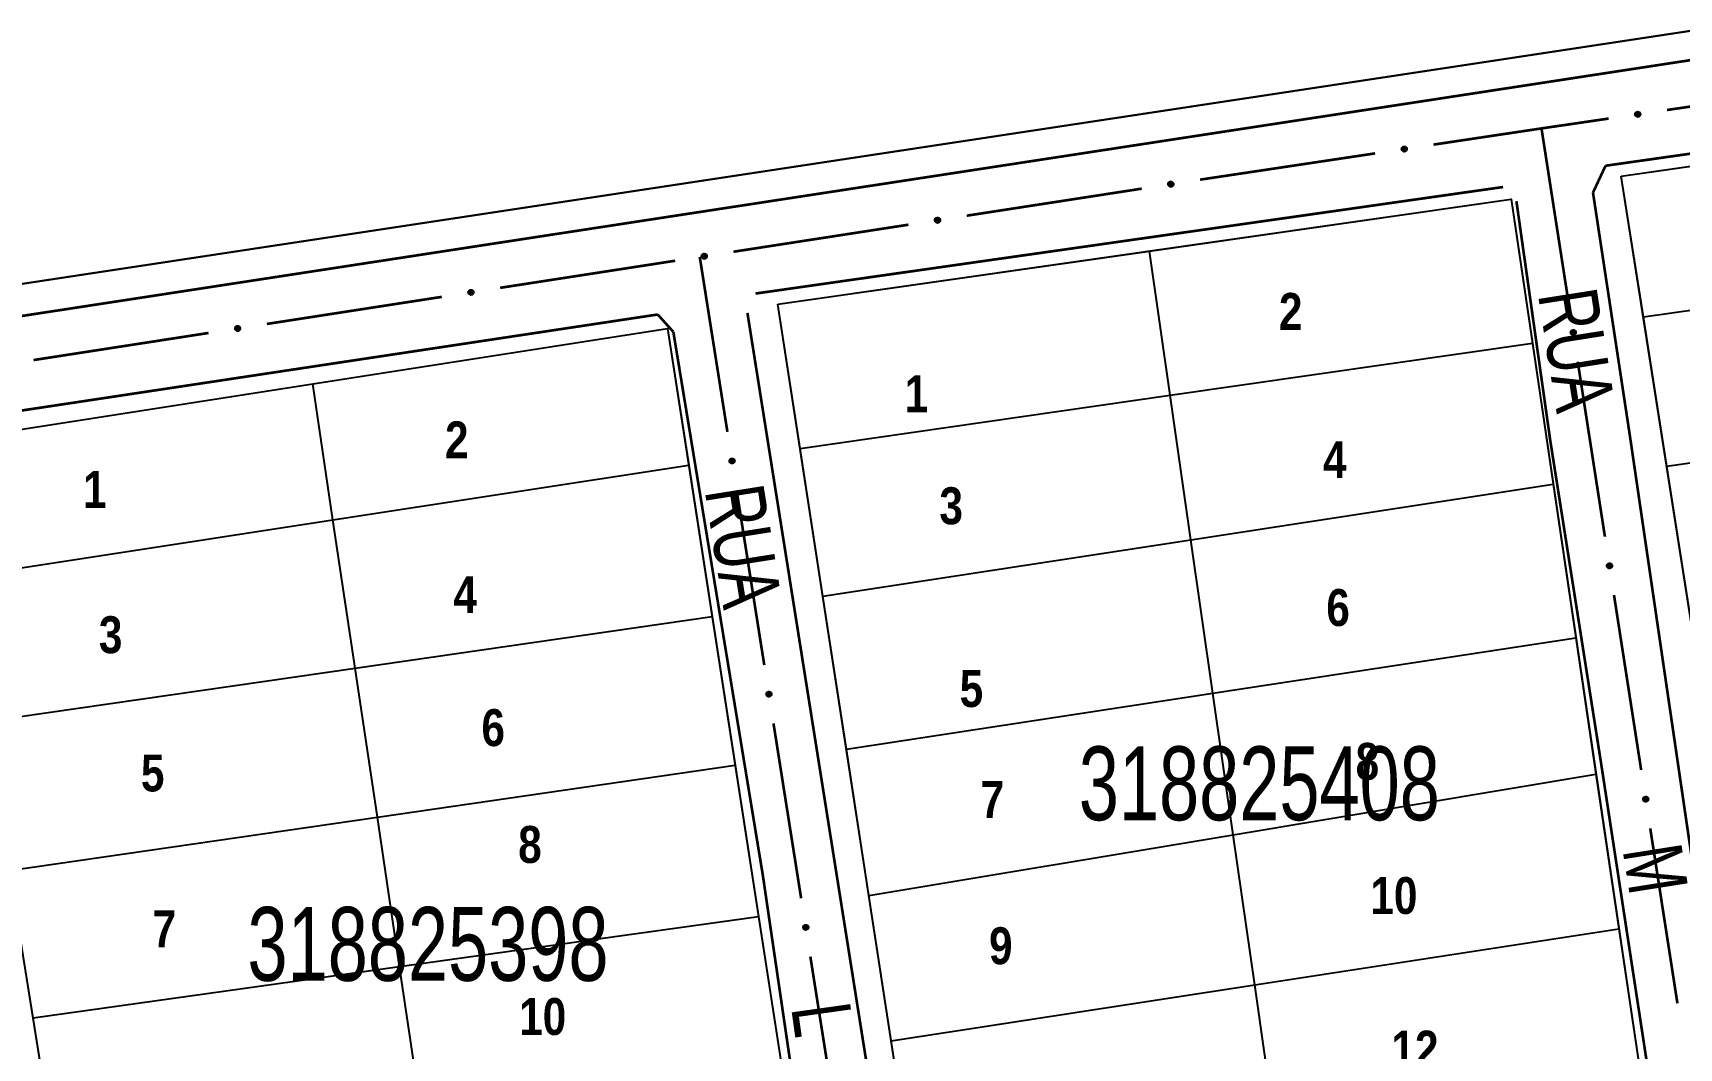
# Model space of a CAD drawing. Extents: x 203591 to 208218, y 4854879 to 4857795.
# Drawn here: x 205159.2 to 205270.8, y 4855347.1 to 4855415.9 of the extents above; entities that cross this region are included whole.
import ezdxf
from ezdxf.enums import TextEntityAlignment as Align

# ---------------------------------------------------------------- set-up
doc = ezdxf.new("R2010")
doc.units = 0
doc.header["$LTSCALE"] = 1.5
doc.header["$MEASUREMENT"] = 0
for name, color, linetype in [('CD-MALHA-LOTES', 40, 'CONTINUOUS'), ('CD_TXT_QUADRA', 7, 'CONTINUOUS'), ('RU-QUADRAS', 210, 'CONTINUOUS'), ('SV-EIXO-RUA-PAV', 20, 'CONTINUOUS'), ('SV-RUA-PAVIM-S-GUIA-C-GUIA', 7, 'CONTINUOUS'), ('SV-TXT-RUA-PAV-S-GUIA-C-GUIA', 7, 'CONTINUOUS'), ('Th_NmrPorta', 7, 'CONTINUOUS')]:
    doc.layers.add(name, color=color, linetype=linetype)
doc.styles.add('ARIAL', font='ARIAL.TTF')
doc.styles.get("Standard").update_dxf_attribs({"font": 'swisscbo.ttf'})

msp = doc.modelspace()

# ---------------------------------------------------------------- linework, layer by layer
at = {"layer": 'CD-MALHA-LOTES', "linetype": 'Continuous', "flags": 128}
for points in [[(204822.09, 4855347.88), (205322.37, 4855423.75)], [(205266.88, 4855406.18), (205291.54, 4855409.71)], [(205268.38, 4855396.65), (205266.88, 4855406.18)], [(205234.91, 4855401.1), (205259.41, 4855404.61)], [(205259.41, 4855404.61), (205260.85, 4855394.86)], [(205209.72, 4855397.5), (205234.91, 4855401.1)], [(205236.31, 4855391.33), (205234.91, 4855401.1)], [(205268.38, 4855396.65), (205293.04, 4855400.11)], [(205211.22, 4855387.71), (205209.72, 4855397.5)], [(205269.97, 4855386.52), (205268.38, 4855396.65)], [(205178.19, 4855392.1), (205202.24, 4855395.86)], [(205202.24, 4855395.86), (205203.68, 4855386.58)], [(205236.31, 4855391.33), (205260.85, 4855394.86)], [(205260.85, 4855394.86), (205262.26, 4855385.3)], [(205152.98, 4855388.17), (205178.19, 4855392.1)], [(205179.56, 4855382.88), (205178.19, 4855392.1)], [(205211.22, 4855387.71), (205236.31, 4855391.33)], [(205237.71, 4855381.54), (205236.31, 4855391.33)], [(205269.97, 4855386.52), (205294.62, 4855390.07)], [(205212.76, 4855377.72), (205211.22, 4855387.71)], [(205179.56, 4855382.88), (205203.68, 4855386.58)], [(205203.68, 4855386.58), (205205.26, 4855376.33)], [(205271.57, 4855376.28), (205269.97, 4855386.52)], [(205237.71, 4855381.54), (205262.26, 4855385.3)], [(205262.26, 4855385.3), (205263.8, 4855374.9)], [(205154.44, 4855379.02), (205179.56, 4855382.88)], [(205181.06, 4855372.84), (205179.56, 4855382.88)], [(205212.76, 4855377.72), (205237.71, 4855381.54)], [(205239.2, 4855371.15), (205237.71, 4855381.54)], [(205214.36, 4855367.35), (205212.76, 4855377.72)], [(205181.06, 4855372.84), (205205.26, 4855376.33)], [(205205.26, 4855376.33), (205206.82, 4855366.25)], [(205239.2, 4855371.15), (205263.8, 4855374.9)], [(205263.8, 4855374.9), (205265.16, 4855365.66)], [(205156.01, 4855369.22), (205181.06, 4855372.84)], [(205182.57, 4855362.73), (205181.06, 4855372.84)], [(205214.36, 4855367.35), (205239.2, 4855371.15)], [(205240.58, 4855361.55), (205239.2, 4855371.15)], [(205215.88, 4855357.42), (205214.36, 4855367.35)], [(205182.57, 4855362.73), (205206.82, 4855366.25)], [(205206.82, 4855366.25), (205208.41, 4855356)], [(205240.58, 4855361.55), (205265.16, 4855365.66)], [(205265.16, 4855365.66), (205266.71, 4855355.16)], [(205157.63, 4855359.12), (205182.57, 4855362.73)], [(205184.08, 4855352.61), (205182.57, 4855362.73)], [(205215.88, 4855357.42), (205240.58, 4855361.55)], [(205242.04, 4855351.37), (205240.58, 4855361.55)], [(205159.23, 4855349.15), (205157.63, 4855359.12)], [(205217.4, 4855347.59), (205215.88, 4855357.42)], [(205184.08, 4855352.61), (205208.41, 4855356)], [(205208.41, 4855356), (205209.9, 4855346.35)], [(205242.04, 4855351.37), (205266.71, 4855355.16)], [(205266.71, 4855355.16), (205268.17, 4855345.3)], [(205159.23, 4855349.15), (205184.08, 4855352.61)], [(205185.52, 4855342.95), (205184.08, 4855352.61)], [(205217.4, 4855347.59), (205242.04, 4855351.37)], [(205243.45, 4855341.52), (205242.04, 4855351.37)], [(205160.77, 4855339.49), (205159.23, 4855349.15)], [(205218.91, 4855337.76), (205217.4, 4855347.59)]]:
    msp.add_lwpolyline(points, dxfattribs=at)
at = {"layer": 'RU-QUADRAS', "color": 6, "linetype": 'Continuous'}
for points in [[(204547.36, 4855385.95), (204551.4, 4855388.58), (204548.94, 4855392.1), (204550, 4855394.9), (204635.49, 4855407.78), (204656.53, 4855410.63), (204661.68, 4855380.31), (204664.85, 4855380.81), (204659.82, 4855411.13), (204753.86, 4855425.28), (204831.71, 4855435.78), (205243.14, 4855499.43), (205252.37, 4855496.45), (205347, 4855512.18), (205352.03, 4855428.25), (204822.09, 4855347.88), (204821.1, 4855353.14), (204655.72, 4855327.94), (204655.01, 4855331.08), (204597.05, 4855320.81), (204560.71, 4855374.54), (204557.02, 4855371.9)], [(205266.88, 4855406.18), (205316.57, 4855413.3), (205326.4, 4855344.6), (205277.7, 4855337.2)], [(205209.72, 4855397.5), (205259.41, 4855404.61), (205269.66, 4855335.2), (205220.4, 4855328.09)], [(205152.98, 4855388.17), (205202.24, 4855395.86), (205212.92, 4855326.8), (205163.94, 4855319.69)]]:
    msp.add_lwpolyline(points, close=True, dxfattribs=at)
at = {"layer": 'SV-EIXO-RUA-PAV', "const_width": 0.18, "flags": 128}
for points in [[(205269.977505, 4855410.657212), (205281.850595, 4855412.397825)], [(205261.47, 4855409.41), (205266.019808, 4855410.077008)], [(205254.15042, 4855408.311441), (205261.072888, 4855409.3504)], [(205261.072888, 4855409.3504), (205261.47, 4855409.41)], [(205261.47, 4855409.41), (205263.312597, 4855397.552309)], [(205238.327635, 4855405.936677), (205250.194724, 4855407.71775)], [(205222.51497, 4855403.495466), (205234.374284, 4855405.327593)], [(205206.702553, 4855401.052628), (205218.561866, 4855402.884756)], [(205204.42, 4855400.7), (205206.293858, 4855388.847209)], [(205190.89056, 4855398.607048), (205202.749501, 4855400.441581)], [(205181.996365, 4855397.231074), (205182.7, 4855397.34)], [(205182.7, 4855397.34), (205186.937579, 4855397.995537)], [(205175.078764, 4855396.160189), (205181.996365, 4855397.231074)], [(205159.267104, 4855393.712452), (205171.125849, 4855395.548255)], [(205263.926796, 4855393.599745), (205265.769394, 4855381.742054)], [(205206.918478, 4855384.896279), (205208.792336, 4855373.043488)], [(205266.383593, 4855377.789491), (205268.22619, 4855365.9318)], [(205209.416956, 4855369.092557), (205211.290814, 4855357.239766)], [(205268.840389, 4855361.979236), (205270.682987, 4855350.121545)], [(205211.915434, 4855353.288836), (205213.789292, 4855341.436045)]]:
    msp.add_lwpolyline(points, dxfattribs=at)
at = {"layer": 'SV-EIXO-RUA-PAV', "flags": 128}
for points in [[(205267.840528, 4855410.455186), (205267.86917, 4855410.49483), (205267.901894, 4855410.523045), (205267.93596, 4855410.538722), (205267.969676, 4855410.544726), (205268.004861, 4855410.546983), (205268.040836, 4855410.541433), (205268.0794, 4855410.526428), (205268.11937, 4855410.497975), (205268.146071, 4855410.462553), (205268.163227, 4855410.429977), (205268.171512, 4855410.395181), (205268.173132, 4855410.360964), (205268.166131, 4855410.323785), (205268.150544, 4855410.284852), (205268.12096, 4855410.245354), (205268.088689, 4855410.217912), (205268.05534, 4855410.203614), (205268.020306, 4855410.195506), (205267.984358, 4855410.193632), (205267.949075, 4855410.199284), (205267.909904, 4855410.215049), (205267.871305, 4855410.244765), (205267.843569, 4855410.276639), (205267.828806, 4855410.309778), (205267.8216, 4855410.344449), (205267.818907, 4855410.379711), (205267.822981, 4855410.416107), (205267.840528, 4855410.455186)], [(205252.014144, 4855408.102131), (205252.042651, 4855408.141873), (205252.075278, 4855408.170199), (205252.109291, 4855408.185992), (205252.142986, 4855408.192111), (205252.178163, 4855408.194488), (205252.214157, 4855408.189061), (205252.252772, 4855408.174187), (205252.292839, 4855408.14587), (205252.31966, 4855408.11054), (205252.336927, 4855408.078023), (205252.345331, 4855408.043255), (205252.347068, 4855408.009044), (205252.340193, 4855407.971841), (205252.324739, 4855407.932856), (205252.29529, 4855407.893256), (205252.263113, 4855407.865705), (205252.229813, 4855407.851293), (205252.194806, 4855407.843066), (205252.158864, 4855407.84107), (205252.123562, 4855407.846601), (205252.084338, 4855407.862233), (205252.045638, 4855407.891816), (205252.017793, 4855407.923596), (205252.002917, 4855407.956684), (205251.995594, 4855407.991331), (205251.99278, 4855408.026584), (205251.99673, 4855408.062993), (205252.014144, 4855408.102131)], [(205236.192033, 4855405.719801), (205236.220369, 4855405.759665), (205236.252874, 4855405.788131), (205236.286818, 4855405.804071), (205236.320487, 4855405.810335), (205236.355653, 4855405.812863), (205236.39167, 4855405.807591), (205236.430349, 4855405.792884), (205236.470537, 4855405.764739), (205236.49751, 4855405.729525), (205236.514917, 4855405.697082), (205236.52347, 4855405.662351), (205236.525354, 4855405.628147), (205236.51864, 4855405.590916), (205236.503353, 4855405.551864), (205236.474075, 4855405.512138), (205236.442017, 4855405.484449), (205236.408779, 4855405.469894), (205236.373808, 4855405.461516), (205236.337876, 4855405.459365), (205236.30255, 4855405.464744), (205236.263259, 4855405.480207), (205236.224432, 4855405.509624), (205236.19645, 4855405.541283), (205236.181432, 4855405.574307), (205236.17396, 4855405.608922), (205236.170995, 4855405.644162), (205236.174788, 4855405.680589), (205236.192033, 4855405.719801)], [(205220.379615, 4855403.276964), (205220.407951, 4855403.316828), (205220.440456, 4855403.345294), (205220.474401, 4855403.361234), (205220.508069, 4855403.367497), (205220.543235, 4855403.370026), (205220.579253, 4855403.364753), (205220.617931, 4855403.350046), (205220.65812, 4855403.321902), (205220.685092, 4855403.286687), (205220.7025, 4855403.254245), (205220.711053, 4855403.219513), (205220.712937, 4855403.18531), (205220.706222, 4855403.148078), (205220.690936, 4855403.109027), (205220.661658, 4855403.069301), (205220.629599, 4855403.041612), (205220.596362, 4855403.027056), (205220.561391, 4855403.018679), (205220.525458, 4855403.016528), (205220.490133, 4855403.021907), (205220.450841, 4855403.03737), (205220.412015, 4855403.066787), (205220.384033, 4855403.098446), (205220.369015, 4855403.13147), (205220.361542, 4855403.166085), (205220.358577, 4855403.201325), (205220.36237, 4855403.237751), (205220.379615, 4855403.276964)], [(205204.567198, 4855400.834127), (205204.595534, 4855400.87399), (205204.628039, 4855400.902457), (205204.661983, 4855400.918396), (205204.695652, 4855400.92466), (205204.730818, 4855400.927189), (205204.766835, 4855400.921916), (205204.805514, 4855400.907209), (205204.845702, 4855400.879065), (205204.872675, 4855400.84385), (205204.890082, 4855400.811408), (205204.898635, 4855400.776676), (205204.900519, 4855400.742473), (205204.893805, 4855400.705241), (205204.878518, 4855400.666189), (205204.84924, 4855400.626464), (205204.817182, 4855400.598774), (205204.783944, 4855400.584219), (205204.748973, 4855400.575842), (205204.713041, 4855400.57369), (205204.677715, 4855400.57907), (205204.638424, 4855400.594532), (205204.599597, 4855400.623949), (205204.571616, 4855400.655608), (205204.556597, 4855400.688633), (205204.549125, 4855400.723248), (205204.54616, 4855400.758488), (205204.549953, 4855400.794914), (205204.567198, 4855400.834127)], [(205188.755249, 4855398.388114), (205188.783577, 4855398.427983), (205188.816076, 4855398.456456), (205188.850017, 4855398.472402), (205188.883684, 4855398.478673), (205188.91885, 4855398.481209), (205188.954868, 4855398.475943), (205188.99355, 4855398.461244), (205189.033744, 4855398.433108), (205189.060724, 4855398.397899), (205189.078138, 4855398.36546), (205189.086698, 4855398.33073), (205189.088589, 4855398.296527), (205189.081882, 4855398.259294), (205189.066603, 4855398.220239), (205189.037333, 4855398.180508), (205189.00528, 4855398.152812), (205188.972046, 4855398.13825), (205188.937077, 4855398.129865), (205188.901144, 4855398.127707), (205188.865818, 4855398.133079), (205188.826523, 4855398.148534), (205188.787691, 4855398.177943), (205188.759703, 4855398.209596), (205188.744678, 4855398.242617), (205188.737198, 4855398.277231), (205188.734226, 4855398.312471), (205188.738012, 4855398.348897), (205188.755249, 4855398.388114)], [(205172.943477, 4855395.941026), (205172.9718, 4855395.980898), (205173.004296, 4855396.009375), (205173.038236, 4855396.025325), (205173.071902, 4855396.031599), (205173.107068, 4855396.034139), (205173.143087, 4855396.028877), (205173.18177, 4855396.014182), (205173.221967, 4855395.98605), (205173.248951, 4855395.950844), (205173.266368, 4855395.918407), (205173.274932, 4855395.883678), (205173.276826, 4855395.849475), (205173.270124, 4855395.812242), (205173.254849, 4855395.773185), (205173.225583, 4855395.73345), (205173.193533, 4855395.705751), (205173.160301, 4855395.691186), (205173.125332, 4855395.682797), (205173.0894, 4855395.680635), (205173.054073, 4855395.686003), (205173.014777, 4855395.701454), (205172.975941, 4855395.730859), (205172.94795, 4855395.762509), (205172.932921, 4855395.795528), (205172.925438, 4855395.830141), (205172.922462, 4855395.865381), (205172.926244, 4855395.901808), (205172.943477, 4855395.941026)], [(205263.70641, 4855395.734907), (205263.746298, 4855395.706606), (205263.774794, 4855395.674126), (205263.790763, 4855395.640196), (205263.797057, 4855395.606533), (205263.799616, 4855395.571369), (205263.794375, 4855395.535347), (205263.779702, 4855395.496655), (205263.751594, 4855395.456442), (205263.716403, 4855395.429439), (205263.683976, 4855395.412003), (205263.649252, 4855395.403419), (205263.61505, 4855395.401505), (205263.577813, 4855395.408186), (205263.538747, 4855395.423438), (205263.498996, 4855395.452681), (205263.471278, 4855395.484715), (205263.456694, 4855395.51794), (205263.448285, 4855395.552903), (205263.446102, 4855395.588834), (205263.451451, 4855395.624164), (205263.466878, 4855395.663469), (205263.496261, 4855395.702322), (205263.527895, 4855395.730332), (205263.560906, 4855395.745379), (205263.595515, 4855395.752882), (205263.630752, 4855395.755878), (205263.667182, 4855395.752117), (205263.70641, 4855395.734907)], [(205206.692462, 4855387.030851), (205206.732425, 4855387.002656), (205206.761006, 4855386.970251), (205206.777064, 4855386.936363), (205206.783447, 4855386.902717), (205206.786099, 4855386.86756), (205206.780953, 4855386.831525), (205206.766382, 4855386.792794), (205206.73838, 4855386.752507), (205206.70326, 4855386.725411), (205206.670879, 4855386.707889), (205206.636178, 4855386.699214), (205206.601982, 4855386.69721), (205206.564727, 4855386.703793), (205206.525621, 4855386.718942), (205206.485793, 4855386.74808), (205206.457991, 4855386.780041), (205206.443319, 4855386.813227), (205206.434818, 4855386.848168), (205206.43254, 4855386.884093), (205206.437796, 4855386.919437), (205206.45312, 4855386.958783), (205206.4824, 4855386.997713), (205206.51396, 4855387.025806), (205206.546931, 4855387.04094), (205206.58152, 4855387.048534), (205206.616749, 4855387.051623), (205206.653189, 4855387.047959), (205206.692462, 4855387.030851)], [(205266.163206, 4855379.924652), (205266.203095, 4855379.896351), (205266.23159, 4855379.863872), (205266.247559, 4855379.829941), (205266.253853, 4855379.796278), (205266.256413, 4855379.761114), (205266.251172, 4855379.725093), (205266.236499, 4855379.686401), (205266.20839, 4855379.646188), (205266.173199, 4855379.619184), (205266.140772, 4855379.601748), (205266.106048, 4855379.593164), (205266.071847, 4855379.59125), (205266.034609, 4855379.597931), (205265.995544, 4855379.613184), (205265.955792, 4855379.642427), (205265.928075, 4855379.674461), (205265.91349, 4855379.707685), (205265.905082, 4855379.742649), (205265.902899, 4855379.77858), (205265.908247, 4855379.81391), (205265.923675, 4855379.853215), (205265.953057, 4855379.892067), (205265.984692, 4855379.920077), (205266.017703, 4855379.935124), (205266.052311, 4855379.942627), (205266.087549, 4855379.945624), (205266.123978, 4855379.941863), (205266.163206, 4855379.924652)], [(205209.19094, 4855371.22713), (205209.230903, 4855371.198935), (205209.259484, 4855371.16653), (205209.275542, 4855371.132642), (205209.281925, 4855371.098996), (205209.284577, 4855371.063839), (205209.279431, 4855371.027803), (205209.26486, 4855370.989073), (205209.236858, 4855370.948786), (205209.201738, 4855370.921689), (205209.169357, 4855370.904168), (205209.134656, 4855370.895493), (205209.10046, 4855370.893488), (205209.063205, 4855370.900071), (205209.024099, 4855370.915221), (205208.984271, 4855370.944359), (205208.956469, 4855370.976319), (205208.941797, 4855371.009505), (205208.933296, 4855371.044447), (205208.931018, 4855371.080372), (205208.936273, 4855371.115716), (205208.951597, 4855371.155061), (205208.980878, 4855371.193991), (205209.012438, 4855371.222084), (205209.045409, 4855371.237218), (205209.079997, 4855371.244813), (205209.115227, 4855371.247902), (205209.151667, 4855371.244237), (205209.19094, 4855371.22713)], [(205268.620003, 4855364.114397), (205268.659891, 4855364.086097), (205268.688386, 4855364.053617), (205268.704356, 4855364.019687), (205268.710649, 4855363.986024), (205268.713209, 4855363.95086), (205268.707968, 4855363.914838), (205268.693295, 4855363.876146), (205268.665187, 4855363.835933), (205268.629996, 4855363.808929), (205268.597568, 4855363.791493), (205268.562845, 4855363.78291), (205268.528643, 4855363.780995), (205268.491406, 4855363.787677), (205268.45234, 4855363.802929), (205268.412589, 4855363.832172), (205268.384871, 4855363.864206), (205268.370286, 4855363.897431), (205268.361878, 4855363.932394), (205268.359695, 4855363.968325), (205268.365044, 4855364.003655), (205268.380471, 4855364.04296), (205268.409854, 4855364.081813), (205268.441488, 4855364.109822), (205268.474499, 4855364.12487), (205268.509107, 4855364.132373), (205268.544345, 4855364.135369), (205268.580775, 4855364.131608), (205268.620003, 4855364.114397)], [(205211.689418, 4855355.423409), (205211.729381, 4855355.395213), (205211.757961, 4855355.362809), (205211.77402, 4855355.328921), (205211.780402, 4855355.295275), (205211.783055, 4855355.260117), (205211.777909, 4855355.224082), (205211.763338, 4855355.185351), (205211.735336, 4855355.145064), (205211.700216, 4855355.117968), (205211.667835, 4855355.100447), (205211.633134, 4855355.091771), (205211.598937, 4855355.089767), (205211.561682, 4855355.09635), (205211.522577, 4855355.111499), (205211.482748, 4855355.140637), (205211.454947, 4855355.172598), (205211.440274, 4855355.205784), (205211.431774, 4855355.240725), (205211.429496, 4855355.27665), (205211.434751, 4855355.311995), (205211.450075, 4855355.35134), (205211.479355, 4855355.39027), (205211.510916, 4855355.418363), (205211.543887, 4855355.433497), (205211.578475, 4855355.441091), (205211.613705, 4855355.444181), (205211.650144, 4855355.440516), (205211.689418, 4855355.423409)]]:
    msp.add_lwpolyline(points, close=True, dxfattribs=at)
for points in [[(205267.818907, 4855410.379711), (205268.146071, 4855410.462553)], [(205267.8216, 4855410.344449), (205268.163227, 4855410.429977)], [(205267.822981, 4855410.416107), (205268.11937, 4855410.497975)], [(205267.823842, 4855410.363714), (205268.149468, 4855410.447308)], [(205267.825644, 4855410.398456), (205268.128121, 4855410.480035)], [(205267.827836, 4855410.327063), (205268.166009, 4855410.409738)], [(205267.828806, 4855410.309778), (205268.171512, 4855410.395181)], [(205267.832847, 4855410.433989), (205268.096171, 4855410.509829)], [(205267.839732, 4855410.29295), (205268.169409, 4855410.377138)], [(205267.840528, 4855410.455186), (205268.0794, 4855410.526428)], [(205267.843569, 4855410.276639), (205268.173132, 4855410.360964)], [(205267.857007, 4855410.476146), (205268.052862, 4855410.532441)], [(205267.859729, 4855410.260025), (205268.165104, 4855410.34065)], [(205267.86917, 4855410.49483), (205268.040836, 4855410.541433)], [(205267.871305, 4855410.244765), (205268.166131, 4855410.323785)], [(205267.887755, 4855410.510994), (205268.014232, 4855410.541948)], [(205267.894182, 4855410.231977), (205268.155399, 4855410.303371)], [(205267.901894, 4855410.523045), (205268.004861, 4855410.546983)], [(205267.909904, 4855410.215049), (205268.150544, 4855410.284852)], [(205267.934593, 4855410.21032), (205268.128143, 4855410.263518)], [(205267.949075, 4855410.199284), (205268.12096, 4855410.245354)], [(205267.970918, 4855410.197717), (205268.098548, 4855410.230218)], [(205267.984358, 4855410.193632), (205268.088689, 4855410.217912)], [(205251.99278, 4855408.026584), (205252.31966, 4855408.11054)], [(205251.995594, 4855407.991331), (205252.336927, 4855408.078023)], [(205251.99673, 4855408.062993), (205252.292839, 4855408.14587)], [(205251.99777, 4855408.010603), (205252.32311, 4855408.095306)], [(205251.999454, 4855408.045351), (205252.301651, 4855408.127961)], [(205252.001889, 4855407.973966), (205252.339778, 4855408.057794)], [(205252.002917, 4855407.956684), (205252.345331, 4855408.043255)], [(205252.006535, 4855408.080909), (205252.2696, 4855408.157645)], [(205252.013902, 4855407.939894), (205252.343289, 4855408.025205)], [(205252.014144, 4855408.102131), (205252.252772, 4855408.174187)], [(205252.017793, 4855407.923596), (205252.347068, 4855408.009044)], [(205252.030552, 4855408.123148), (205252.226214, 4855408.18011)], [(205252.034011, 4855407.907037), (205252.339109, 4855407.988703)], [(205252.042651, 4855408.141873), (205252.214157, 4855408.189061)], [(205252.045638, 4855407.891816), (205252.340193, 4855407.971841)], [(205252.061181, 4855408.1581), (205252.187552, 4855408.189485)], [(205252.068558, 4855407.879107), (205252.329531, 4855407.951391)], [(205252.075278, 4855408.170199), (205252.178163, 4855408.194488)], [(205252.084338, 4855407.862233), (205252.324739, 4855407.932856)], [(205252.109043, 4855407.857587), (205252.302411, 4855407.911445)], [(205252.123562, 4855407.846601), (205252.29529, 4855407.893256)], [(205252.145411, 4855407.845108), (205252.272929, 4855407.878045)], [(205252.158864, 4855407.84107), (205252.263113, 4855407.865705)], [(205236.170995, 4855405.644162), (205236.49751, 4855405.729525)], [(205236.17396, 4855405.608922), (205236.514917, 4855405.697082)], [(205236.174788, 4855405.680589), (205236.470537, 4855405.764739)], [(205236.176053, 4855405.628203), (205236.501025, 4855405.714306)], [(205236.177587, 4855405.662958), (205236.479426, 4855405.746868)], [(205236.180329, 4855405.591585), (205236.517855, 4855405.676866)], [(205236.181432, 4855405.574307), (205236.52347, 4855405.662351)], [(205236.184516, 4855405.698546), (205236.447247, 4855405.776414)], [(205236.192033, 4855405.719801), (205236.430349, 4855405.792884)], [(205236.192489, 4855405.557565), (205236.521506, 4855405.644293)], [(205236.19645, 4855405.541283), (205236.525354, 4855405.628147)], [(205236.20835, 4855405.740888), (205236.403765, 4855405.798692)], [(205236.212739, 4855405.524795), (205236.517483, 4855405.607773)], [(205236.220369, 4855405.759665), (205236.39167, 4855405.807591)], [(205236.224432, 4855405.509624), (205236.51864, 4855405.590916)], [(205236.238828, 4855405.775972), (205236.365063, 4855405.8079)], [(205236.247407, 4855405.497013), (205236.508066, 4855405.570419)], [(205236.252874, 4855405.788131), (205236.355653, 4855405.812863)], [(205236.263259, 4855405.480207), (205236.503353, 4855405.551864)], [(205236.287983, 4855405.475668), (205236.481118, 4855405.530358)], [(205236.30255, 4855405.464744), (205236.474075, 4855405.512138)], [(205236.324405, 4855405.463345), (205236.45178, 4855405.49683)], [(205236.337876, 4855405.459365), (205236.442017, 4855405.484449)], [(205220.358577, 4855403.201325), (205220.685092, 4855403.286687)], [(205220.361542, 4855403.166085), (205220.7025, 4855403.254245)], [(205220.36237, 4855403.237751), (205220.65812, 4855403.321902)], [(205220.363636, 4855403.185366), (205220.688607, 4855403.271469)], [(205220.36517, 4855403.220121), (205220.667009, 4855403.304031)], [(205220.367912, 4855403.148747), (205220.705437, 4855403.234028)], [(205220.369015, 4855403.13147), (205220.711053, 4855403.219513)], [(205220.372098, 4855403.255709), (205220.63483, 4855403.333577)], [(205220.379615, 4855403.276964), (205220.617931, 4855403.350046)], [(205220.380071, 4855403.114727), (205220.709089, 4855403.201455)], [(205220.384033, 4855403.098446), (205220.712937, 4855403.18531)], [(205220.395933, 4855403.298051), (205220.591348, 4855403.355854)], [(205220.400322, 4855403.081957), (205220.705066, 4855403.164935)], [(205220.407951, 4855403.316828), (205220.579253, 4855403.364753)], [(205220.412015, 4855403.066787), (205220.706222, 4855403.148078)], [(205220.426411, 4855403.333135), (205220.552646, 4855403.365063)], [(205220.434989, 4855403.054176), (205220.695649, 4855403.127582)], [(205220.440456, 4855403.345294), (205220.543235, 4855403.370026)], [(205220.450841, 4855403.03737), (205220.690936, 4855403.109027)], [(205220.475566, 4855403.032831), (205220.668701, 4855403.08752)], [(205220.490133, 4855403.021907), (205220.661658, 4855403.069301)], [(205220.511987, 4855403.020508), (205220.639362, 4855403.053993)], [(205220.525458, 4855403.016528), (205220.629599, 4855403.041612)], [(205204.54616, 4855400.758488), (205204.872675, 4855400.84385)], [(205204.549125, 4855400.723248), (205204.890082, 4855400.811408)], [(205204.549953, 4855400.794914), (205204.845702, 4855400.879065)], [(205204.551218, 4855400.742529), (205204.87619, 4855400.828632)], [(205204.552752, 4855400.777284), (205204.854591, 4855400.861193)], [(205204.555494, 4855400.70591), (205204.89302, 4855400.791191)], [(205204.556597, 4855400.688633), (205204.898635, 4855400.776676)], [(205204.559681, 4855400.812872), (205204.822412, 4855400.89074)], [(205204.567198, 4855400.834127), (205204.805514, 4855400.907209)], [(205204.583515, 4855400.855214), (205204.77893, 4855400.913017)], [(205204.595534, 4855400.87399), (205204.766835, 4855400.921916)], [(205204.613993, 4855400.890298), (205204.740228, 4855400.922226)], [(205204.628039, 4855400.902457), (205204.730818, 4855400.927189)], [(205204.567654, 4855400.67189), (205204.896671, 4855400.758618)], [(205204.571616, 4855400.655608), (205204.900519, 4855400.742473)], [(205204.587904, 4855400.63912), (205204.892648, 4855400.722098)], [(205204.599597, 4855400.623949), (205204.893805, 4855400.705241)], [(205204.622572, 4855400.611339), (205204.883231, 4855400.684745)], [(205204.638424, 4855400.594532), (205204.878518, 4855400.666189)], [(205204.663148, 4855400.589993), (205204.856283, 4855400.644683)], [(205204.677715, 4855400.57907), (205204.84924, 4855400.626464)], [(205204.69957, 4855400.577671), (205204.826945, 4855400.611156)], [(205204.713041, 4855400.57369), (205204.817182, 4855400.598774)], [(205188.734226, 4855398.312471), (205189.060724, 4855398.397899)], [(205188.737198, 4855398.277231), (205189.078138, 4855398.36546)], [(205188.738012, 4855398.348897), (205189.033744, 4855398.433108)], [(205188.739288, 4855398.296512), (205189.064242, 4855398.382681)], [(205188.740815, 4855398.331267), (205189.042637, 4855398.415238)], [(205188.743571, 4855398.259895), (205189.081079, 4855398.345244)], [(205188.744678, 4855398.242617), (205189.086698, 4855398.33073)], [(205188.747736, 4855398.366857), (205189.010452, 4855398.444778)], [(205188.755249, 4855398.388114), (205188.99355, 4855398.461244)], [(205188.755738, 4855398.225877), (205189.084737, 4855398.312672)], [(205188.759703, 4855398.209596), (205189.088589, 4855398.296527)], [(205188.771562, 4855398.409204), (205188.966965, 4855398.467047)], [(205188.775995, 4855398.193111), (205189.080722, 4855398.276151)], [(205188.783577, 4855398.427983), (205188.954868, 4855398.475943)], [(205188.787691, 4855398.177943), (205189.081882, 4855398.259294)], [(205188.802033, 4855398.444294), (205188.928261, 4855398.476248)], [(205188.810668, 4855398.165337), (205189.071312, 4855398.238796)], [(205188.816076, 4855398.456456), (205188.91885, 4855398.481209)], [(205188.826523, 4855398.148534), (205189.066603, 4855398.220239)], [(205188.851249, 4855398.144), (205189.044372, 4855398.198729)], [(205188.865818, 4855398.133079), (205189.037333, 4855398.180508)], [(205188.887673, 4855398.131685), (205189.015041, 4855398.165195)], [(205188.901144, 4855398.127707), (205189.00528, 4855398.152812)], [(205172.922462, 4855395.865381), (205173.248951, 4855395.950844)], [(205172.925438, 4855395.830141), (205173.266368, 4855395.918407)], [(205172.926244, 4855395.901808), (205173.221967, 4855395.98605)], [(205172.927525, 4855395.849423), (205173.25247, 4855395.935627)], [(205172.929049, 4855395.884178), (205173.230861, 4855395.968182)], [(205172.931813, 4855395.812806), (205173.269312, 4855395.898191)], [(205172.932921, 4855395.795528), (205173.274932, 4855395.883678)], [(205172.935966, 4855395.919768), (205173.198674, 4855395.997718)], [(205172.943477, 4855395.941026), (205173.18177, 4855396.014182)], [(205172.943983, 4855395.77879), (205173.272973, 4855395.865619)], [(205172.94795, 4855395.762509), (205173.276826, 4855395.849475)], [(205172.959787, 4855395.962118), (205173.155184, 4855396.019982)], [(205172.964243, 4855395.746026), (205173.268962, 4855395.829098)], [(205172.9718, 4855395.980898), (205173.143087, 4855396.028877)], [(205172.975941, 4855395.730859), (205173.270124, 4855395.812242)], [(205172.990255, 4855395.997211), (205173.11648, 4855396.029179)], [(205172.998919, 4855395.718255), (205173.259556, 4855395.791742)], [(205173.004296, 4855396.009375), (205173.107068, 4855396.034139)], [(205173.014777, 4855395.701454), (205173.254849, 4855395.773185)], [(205173.039503, 4855395.696922), (205173.232621, 4855395.751672)], [(205173.054073, 4855395.686003), (205173.225583, 4855395.73345)], [(205173.075928, 4855395.684611), (205173.203293, 4855395.718136)], [(205173.0894, 4855395.680635), (205173.193533, 4855395.705751)], [(205263.446102, 4855395.588834), (205263.471278, 4855395.484715)], [(205263.450071, 4855395.602308), (205263.483668, 4855395.474963)], [(205263.451451, 4855395.624164), (205263.498996, 4855395.452681)], [(205263.462361, 4855395.638741), (205263.517222, 4855395.445654)], [(205263.466878, 4855395.663469), (205263.538747, 4855395.423438)], [(205263.483671, 4855395.679336), (205263.557307, 4855395.418742)], [(205263.496261, 4855395.702322), (205263.577813, 4855395.408186)], [(205263.511422, 4855395.714028), (205263.594669, 4855395.409358)], [(205263.527895, 4855395.730332), (205263.61505, 4855395.401505)], [(205263.544174, 4855395.734308), (205263.631192, 4855395.405367)], [(205263.560906, 4855395.745379), (205263.649252, 4855395.403419)], [(205263.578183, 4855395.746497), (205263.663762, 4855395.409047)], [(205263.595515, 4855395.752882), (205263.683976, 4855395.412003)], [(205263.614798, 4855395.750806), (205263.701187, 4855395.42591)], [(205263.630752, 4855395.755878), (205263.716403, 4855395.429439)], [(205263.649554, 4855395.749302), (205263.73373, 4855395.447538)], [(205263.667182, 4855395.752117), (205263.751594, 4855395.456442)], [(205263.685148, 4855395.742405), (205263.763248, 4855395.479742)], [(205263.70641, 4855395.734907), (205263.779702, 4855395.496655)], [(205263.727511, 4855395.718608), (205263.785487, 4855395.523244)], [(205263.746298, 4855395.706606), (205263.794375, 4855395.535347)], [(205263.762622, 4855395.688161), (205263.794662, 4855395.561954)], [(205263.774794, 4855395.674126), (205263.799616, 4855395.571369)], [(205206.43254, 4855386.884093), (205206.457991, 4855386.780041)], [(205206.436473, 4855386.897578), (205206.470407, 4855386.770321)], [(205206.437796, 4855386.919437), (205206.485793, 4855386.74808)], [(205206.448668, 4855386.934042), (205206.504037, 4855386.741101)], [(205206.45312, 4855386.958783), (205206.525621, 4855386.718942)], [(205206.46987, 4855386.974694), (205206.544193, 4855386.714294)], [(205206.4824, 4855386.997713), (205206.564727, 4855386.703793)], [(205206.497529, 4855387.009459), (205206.581579, 4855386.705009)], [(205206.51396, 4855387.025806), (205206.601982, 4855386.69721)], [(205206.530228, 4855387.029825), (205206.618113, 4855386.701114)], [(205206.546931, 4855387.04094), (205206.636178, 4855386.699214)], [(205206.564205, 4855387.042104), (205206.650673, 4855386.70488)], [(205206.58152, 4855387.048534), (205206.670879, 4855386.707889)], [(205206.600808, 4855387.046509), (205206.688054, 4855386.721842)], [(205206.616749, 4855387.051623), (205206.70326, 4855386.725411)], [(205206.635568, 4855387.045097), (205206.72054, 4855386.743555)], [(205206.653189, 4855387.047959), (205206.73838, 4855386.752507)], [(205206.67118, 4855387.038294), (205206.749973, 4855386.775838)], [(205206.692462, 4855387.030851), (205206.766382, 4855386.792794)], [(205206.713606, 4855387.014609), (205206.772097, 4855386.819398)], [(205206.732425, 4855387.002656), (205206.780953, 4855386.831525)], [(205206.748797, 4855386.984254), (205206.78117, 4855386.858132)], [(205206.761006, 4855386.970251), (205206.786099, 4855386.86756)], [(205265.902899, 4855379.77858), (205265.928075, 4855379.674461)], [(205265.906867, 4855379.792054), (205265.940465, 4855379.664708)], [(205265.908247, 4855379.81391), (205265.955792, 4855379.642427)], [(205265.919158, 4855379.828486), (205265.974018, 4855379.6354)], [(205265.923675, 4855379.853215), (205265.995544, 4855379.613184)], [(205265.940467, 4855379.869082), (205266.014103, 4855379.608487)], [(205265.953057, 4855379.892067), (205266.034609, 4855379.597931)], [(205265.968218, 4855379.903774), (205266.051465, 4855379.599103)], [(205265.984692, 4855379.920077), (205266.071847, 4855379.59125)], [(205266.00097, 4855379.924053), (205266.087988, 4855379.595112)], [(205266.017703, 4855379.935124), (205266.106048, 4855379.593164)], [(205266.034979, 4855379.936242), (205266.120558, 4855379.598792)], [(205266.052311, 4855379.942627), (205266.140772, 4855379.601748)], [(205266.071594, 4855379.940551), (205266.157984, 4855379.615655)], [(205266.087549, 4855379.945624), (205266.173199, 4855379.619184)], [(205266.10635, 4855379.939047), (205266.190526, 4855379.637283)], [(205266.123978, 4855379.941863), (205266.20839, 4855379.646188)], [(205266.141944, 4855379.93215), (205266.220045, 4855379.669488)], [(205266.163206, 4855379.924652), (205266.236499, 4855379.686401)], [(205266.184307, 4855379.908354), (205266.242284, 4855379.71299)], [(205266.203095, 4855379.896351), (205266.251172, 4855379.725093)], [(205266.219419, 4855379.877906), (205266.251458, 4855379.7517)], [(205266.23159, 4855379.863872), (205266.256413, 4855379.761114)], [(205208.931018, 4855371.080372), (205208.956469, 4855370.976319)], [(205208.934951, 4855371.093856), (205208.968884, 4855370.9666)], [(205208.936273, 4855371.115716), (205208.984271, 4855370.944359)], [(205208.947146, 4855371.130321), (205209.002515, 4855370.93738)], [(205208.951597, 4855371.155061), (205209.024099, 4855370.915221)], [(205208.968348, 4855371.170973), (205209.042671, 4855370.910573)], [(205208.980878, 4855371.193991), (205209.063205, 4855370.900071)], [(205208.996007, 4855371.205738), (205209.080057, 4855370.901288)], [(205209.012438, 4855371.222084), (205209.10046, 4855370.893488)], [(205209.028706, 4855371.226103), (205209.116591, 4855370.897393)], [(205209.045409, 4855371.237218), (205209.134656, 4855370.895493)], [(205209.062683, 4855371.238382), (205209.149151, 4855370.901159)], [(205209.079997, 4855371.244813), (205209.169357, 4855370.904168)], [(205209.099286, 4855371.242787), (205209.186532, 4855370.918121)], [(205209.115227, 4855371.247902), (205209.201738, 4855370.921689)], [(205209.134046, 4855371.241375), (205209.219018, 4855370.939834)], [(205209.151667, 4855371.244237), (205209.236858, 4855370.948786)], [(205209.169658, 4855371.234572), (205209.248451, 4855370.972117)], [(205209.19094, 4855371.22713), (205209.26486, 4855370.989073)], [(205209.212084, 4855371.210887), (205209.270575, 4855371.015677)], [(205209.230903, 4855371.198935), (205209.279431, 4855371.027803)], [(205209.247275, 4855371.180533), (205209.279647, 4855371.054411)], [(205209.259484, 4855371.16653), (205209.284577, 4855371.063839)], [(205268.359695, 4855363.968325), (205268.384871, 4855363.864206)], [(205268.363664, 4855363.981799), (205268.397261, 4855363.854454)], [(205268.365044, 4855364.003655), (205268.412589, 4855363.832172)], [(205268.375954, 4855364.018231), (205268.430814, 4855363.825145)], [(205268.380471, 4855364.04296), (205268.45234, 4855363.802929)], [(205268.397264, 4855364.058827), (205268.4709, 4855363.798233)], [(205268.409854, 4855364.081813), (205268.491406, 4855363.787677)], [(205268.425014, 4855364.093519), (205268.508261, 4855363.788848)], [(205268.441488, 4855364.109822), (205268.528643, 4855363.780995)], [(205268.457767, 4855364.113798), (205268.544785, 4855363.784858)], [(205268.474499, 4855364.12487), (205268.562845, 4855363.78291)], [(205268.491776, 4855364.125988), (205268.577355, 4855363.788538)], [(205268.509107, 4855364.132373), (205268.597568, 4855363.791493)], [(205268.528391, 4855364.130297), (205268.61478, 4855363.805401)], [(205268.544345, 4855364.135369), (205268.629996, 4855363.808929)], [(205268.563147, 4855364.128793), (205268.647323, 4855363.827028)], [(205268.580775, 4855364.131608), (205268.665187, 4855363.835933)], [(205268.598741, 4855364.121896), (205268.676841, 4855363.859233)], [(205268.620003, 4855364.114397), (205268.693295, 4855363.876146)], [(205268.641104, 4855364.098099), (205268.69908, 4855363.902735)], [(205268.659891, 4855364.086097), (205268.707968, 4855363.914838)], [(205268.676215, 4855364.067652), (205268.708255, 4855363.941445)], [(205268.688386, 4855364.053617), (205268.713209, 4855363.95086)], [(205211.429496, 4855355.27665), (205211.454947, 4855355.172598)], [(205211.433429, 4855355.290135), (205211.467362, 4855355.162879)], [(205211.434751, 4855355.311995), (205211.482748, 4855355.140637)], [(205211.445623, 4855355.3266), (205211.500993, 4855355.133659)], [(205211.450075, 4855355.35134), (205211.522577, 4855355.111499)], [(205211.466826, 4855355.367251), (205211.541149, 4855355.106852)], [(205211.479355, 4855355.39027), (205211.561682, 4855355.09635)], [(205211.494485, 4855355.402016), (205211.578535, 4855355.097566)], [(205211.510916, 4855355.418363), (205211.598937, 4855355.089767)], [(205211.527184, 4855355.422382), (205211.615069, 4855355.093672)], [(205211.543887, 4855355.433497), (205211.633134, 4855355.091771)], [(205211.561161, 4855355.434661), (205211.647629, 4855355.097438)], [(205211.578475, 4855355.441091), (205211.667835, 4855355.100447)], [(205211.597764, 4855355.439066), (205211.68501, 4855355.114399)], [(205211.613705, 4855355.444181), (205211.700216, 4855355.117968)], [(205211.632524, 4855355.437654), (205211.717495, 4855355.136113)], [(205211.650144, 4855355.440516), (205211.735336, 4855355.145064)], [(205211.668136, 4855355.430851), (205211.746928, 4855355.168395)], [(205211.689418, 4855355.423409), (205211.763338, 4855355.185351)], [(205211.710562, 4855355.407166), (205211.769053, 4855355.211956)], [(205211.729381, 4855355.395213), (205211.777909, 4855355.224082)], [(205211.745753, 4855355.376811), (205211.778125, 4855355.25069)], [(205211.757961, 4855355.362809), (205211.783055, 4855355.260117)]]:
    msp.add_lwpolyline(points, dxfattribs=at)
at = {"layer": 'SV-RUA-PAVIM-S-GUIA-C-GUIA', "const_width": 0.18, "flags": 128}
for points in [[(205278.44, 4855415.09), (205192.5, 4855401.92)], [(205315.6, 4855413.96), (205265.81, 4855406.88)], [(205265.81, 4855406.88), (205264.96, 4855405.06)], [(205258.87, 4855405.44), (205208.2, 4855398.22)], [(205262.07, 4855388.22), (205259.77, 4855404.48)], [(205264.96, 4855405.06), (205267.46, 4855388.59)], [(205192.5, 4855401.92), (205098.97, 4855387.57)], [(205201.57, 4855396.8), (205151.15, 4855389.19)], [(205202.63, 4855395.62), (205201.57, 4855396.8)], [(205207.65, 4855396.91), (205218.79, 4855326.78)], [(205208.69, 4855358.83), (205202.63, 4855395.62)], [(205267.46, 4855388.59), (205275.17, 4855336)], [(205265.5, 4855366.45), (205262.07, 4855388.22)], [(205270.23, 4855335.53), (205265.5, 4855366.45)], [(205213.35, 4855327.09), (205208.69, 4855358.83)]]:
    msp.add_lwpolyline(points, dxfattribs=at)

# ---------------------------------------------------------------- texts
at = {"layer": 'CD_TXT_QUADRA', "style": 'ARIAL', "width": 0.7}
for s, p in [('318825408', (205230.11, 4855362.53)), ('318825398', (205173.764643, 4855351.648685))]:
    msp.add_text(s, height=5, dxfattribs=at).set_placement(p)
at = {"layer": 'SV-TXT-RUA-PAV-S-GUIA-C-GUIA', "style": 'ARIAL', "width": 0.7}
for s, rotation, p in [('RUA', 279, (205261.22, 4855398.17)), ('RUA', 279, (205204.75, 4855384.87)), ('M', 279, (205266.96, 4855360.53)), ('L', 278, (205210.61, 4855349.83))]:
    msp.add_text(s, height=4, rotation=rotation, dxfattribs=at).set_placement(p)
at = {"layer": 'Th_NmrPorta', "color": 1}
for s, p in [('2', (205243.674433, 4855397.007539)), ('1', (205218.314257, 4855391.429773)), ('2', (205187.155339, 4855388.303917)), ('4', (205246.666696, 4855386.963078)), ('1', (205162.625339, 4855384.943917)), ('3', (205220.664257, 4855383.839773)), ('4', (205187.725339, 4855377.813917)), ('6', (205246.886696, 4855376.943078)), ('3', (205163.695339, 4855375.103917)), ('5', (205222.036696, 4855371.453078)), ('6', (205189.624433, 4855368.807539)), ('8', (205248.874433, 4855366.517539)), ('5', (205166.545339, 4855365.733917)), ('7', (205223.456696, 4855363.933078)), ('8', (205192.114433, 4855360.887539)), ('10', (205249.874433, 4855357.427539)), ('7', (205167.335339, 4855355.173917)), ('9', (205224.026696, 4855354.023078)), ('10', (205192.184433, 4855349.227539)), ('12', (205251.304433, 4855347.017539))]:
    msp.add_text(s, height=2.5, dxfattribs=at).set_placement(p, align=Align.MIDDLE_LEFT)

doc.saveas('drawing.dxf')
